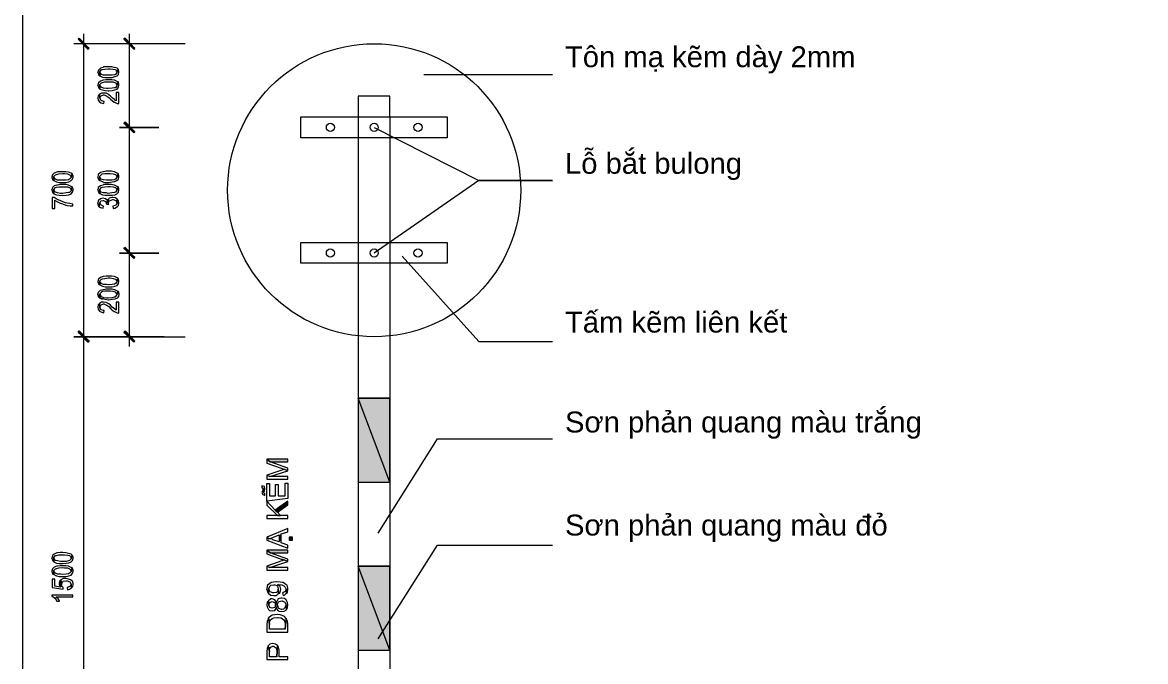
# Model space of a CAD drawing. Header units: millimetres. Extents: x 5117 to 246734, y -48177 to 129208.
# Drawn here: x 211826.1 to 212016, y 2347 to 2455.2 of the extents above; entities that cross this region are included whole.
import ezdxf

# ---------------------------------------------------------------- set-up
doc = ezdxf.new("R2010")
doc.units = ezdxf.units.MM
for name, color, linetype, lineweight in [('PCCC_241204-CHI TIET CAU TAO PCCC_dwg-1', 250, 'Continuous', 18), ('PDF_Geometry', 250, 'Continuous', 18), ('PDF_Solid Fills', 250, 'Continuous', 18), ('PDF_Text-1', 7, 'Continuous', 18)]:
    doc.layers.add(name, color=color, linetype=linetype, lineweight=lineweight)
doc.styles.add('Arial_2', font='arial_0.ttf', dxfattribs={"height": 3.536039})

# ---------------------------------------------------------------- blocks, each defined once
blk = doc.blocks.new('PCCC_241204-CHI TIET CAU TAO PCCC_dwg-1605646-PCCC-CHI TIẾT CÂU TẠO PCCC')
at = {"layer": 'PDF_Solid Fills'}
for points in [[(3087.14, 2450.81), (3085.27, 2452.38), (3085.42, 2452.53)], [(3086.91, 2450.66), (3087.14, 2450.81), (3085.27, 2452.38)], [(3094.85, 2450.81), (3092.98, 2452.38), (3093.2, 2452.53)], [(3094.7, 2450.66), (3094.85, 2450.81), (3092.98, 2452.38)], [(3094.85, 2436.67), (3092.98, 2438.16), (3093.2, 2438.39)], [(3094.85, 2436.67), (3093.2, 2438.39), (3092.98, 2438.16)], [(3094.7, 2436.52), (3094.85, 2436.67), (3092.98, 2438.16)], [(3094.7, 2436.52), (3092.98, 2438.16), (3094.85, 2436.67)], [(3094.85, 2415.41), (3093.2, 2417.13), (3092.98, 2416.98)], [(3094.85, 2415.41), (3092.98, 2416.98), (3093.2, 2417.13)], [(3094.7, 2415.26), (3092.98, 2416.98), (3094.85, 2415.41)], [(3094.7, 2415.26), (3094.85, 2415.41), (3092.98, 2416.98)], [(3087.14, 2401.26), (3085.27, 2402.76), (3085.42, 2402.99)], [(3087.14, 2401.26), (3085.42, 2402.99), (3085.27, 2402.76)], [(3094.85, 2401.26), (3093.2, 2402.99), (3092.98, 2402.76)], [(3086.91, 2401.11), (3087.14, 2401.26), (3085.27, 2402.76)], [(3086.91, 2401.11), (3085.27, 2402.76), (3087.14, 2401.26)], [(3094.7, 2401.11), (3092.98, 2402.76), (3094.85, 2401.26)], [(3137.96, 2377.39), (3132.64, 2391.61), (3132.64, 2377.39)], [(3137.96, 2377.39), (3132.64, 2391.61), (3137.96, 2391.61)], [(3120.74, 2380.83), (3120.74, 2381.28), (3117.15, 2381.28), (3117.75, 2380.83)], [(3118.95, 2372.3), (3120.74, 2373.57), (3120.74, 2374.17), (3118.57, 2372.67)], [(3121.49, 2367.58), (3121.49, 2368.11), (3120.97, 2368.11), (3120.97, 2367.58)], [(3120.74, 2365.41), (3120.74, 2365.86), (3117.15, 2365.86), (3117.75, 2365.41)], [(3137.96, 2348.95), (3132.64, 2363.17), (3132.64, 2348.95)], [(3137.96, 2348.95), (3132.64, 2363.17), (3137.96, 2363.17)]]:
    blk.add_hatch(color=256, dxfattribs=at).paths.add_polyline_path(points)
at = {"layer": 'PDF_Geometry'}
for p, q in [((3086.16, 2453.28), (3086.16, 2400.37)), ((3093.95, 2435.77), (3093.95, 2453.28)), ((3103.38, 2451.56), (3084.52, 2451.56)), ((3098.89, 2451.56), (3092.23, 2451.56)), ((3143.72, 2446.4), (3165.5, 2446.4)), ((3093.95, 2414.51), (3093.95, 2439.14)), ((3132.64, 2435.69), (3132.64, 2417.95)), ((3137.96, 2435.69), (3137.96, 2417.95)), ((3093.95, 2400.37), (3093.95, 2417.88)), ((3132.64, 2414.44), (3132.64, 2320.65)), ((3137.96, 2414.44), (3137.96, 2320.65)), ((3086.16, 2403.73), (3086.16, 2319.01)), ((3098.89, 2402.01), (3092.23, 2402.01)), ((3132.64, 2391.61), (3137.96, 2391.61)), ((3132.64, 2377.39), (3137.96, 2377.39)), ((3132.64, 2348.95), (3137.96, 2348.95))]:
    blk.add_line(p, q, dxfattribs=at)
at = {"layer": 'PDF_Geometry', "flags": 128}
for points in [[(3075.84, 2173.73), (3268.79, 2173.73), (3268.79, 2538.31), (3075.84, 2538.31)], [(3086.91, 2450.66), (3087.14, 2450.81), (3085.42, 2452.53), (3085.27, 2452.38)], [(3094.7, 2450.66), (3094.85, 2450.81), (3093.2, 2452.53), (3092.98, 2452.38)], [(3088.56, 2442.43), (3088.63, 2442.06), (3088.86, 2441.76), (3089.08, 2441.61), (3089.61, 2441.46), (3089.68, 2441.83), (3089.53, 2441.83), (3089.16, 2441.98), (3089.08, 2442.06), (3088.93, 2442.43), (3088.86, 2443.03), (3088.63, 2442.8)], [(3088.86, 2443.03), (3088.93, 2442.43), (3089.08, 2442.8), (3089.16, 2442.8), (3089.53, 2442.95), (3089.61, 2442.95), (3090.06, 2442.8), (3090.13, 2442.73), (3090.43, 2442.5), (3090.8, 2442.13), (3091.03, 2441.98), (3091.33, 2441.68), (3091.4, 2441.68), (3091.85, 2441.46), (3092.15, 2441.46), (3092.15, 2443.33), (3091.7, 2443.33), (3091.7, 2441.91), (3091.48, 2442.06), (3091.4, 2442.13), (3091.03, 2442.43), (3090.73, 2442.73), (3090.43, 2442.95), (3090.36, 2443.03), (3089.98, 2443.25), (3089.53, 2443.25), (3089.23, 2443.25)], [(3147.69, 2439.21), (3147.69, 2435.69), (3122.91, 2435.69), (3122.91, 2439.21)], [(3092.23, 2437.41), (3098.89, 2437.41)], [(3094.7, 2436.52), (3094.85, 2436.67), (3093.2, 2438.39), (3092.98, 2438.16)], [(3093.2, 2438.39), (3092.98, 2438.16), (3094.7, 2436.52), (3094.85, 2436.67)], [(3080.85, 2425.59), (3080.85, 2423.72), (3081.3, 2423.72), (3081.3, 2425.14), (3081.37, 2425.07), (3081.75, 2424.84), (3082.2, 2424.62), (3082.42, 2424.54), (3082.87, 2424.39), (3083.32, 2424.24), (3083.39, 2424.24), (3083.92, 2424.17), (3084.37, 2424.17), (3084.37, 2424.47), (3083.84, 2424.54), (3083.39, 2424.62), (3083.1, 2424.69), (3082.65, 2424.84), (3082.2, 2425.07), (3081.97, 2425.14), (3081.52, 2425.36), (3081.22, 2425.59)], [(3090.06, 2424.47), (3090.43, 2424.39), (3090.36, 2424.69), (3090.21, 2425.07), (3090.06, 2424.54)], [(3090.21, 2425.07), (3090.36, 2424.69), (3090.58, 2425.07), (3090.66, 2425.07), (3091.1, 2425.21), (3091.18, 2425.21), (3091.63, 2425.07), (3091.7, 2424.99), (3091.85, 2424.62), (3091.85, 2425.29), (3091.55, 2425.51), (3091.1, 2425.59), (3090.95, 2425.59), (3090.51, 2425.44), (3090.43, 2425.36)], [(3091.1, 2424.09), (3091.18, 2423.72), (3091.48, 2423.79), (3091.93, 2424.02), (3092.08, 2424.24), (3092.15, 2424.62), (3092.08, 2424.99), (3091.85, 2425.29), (3091.85, 2424.62), (3091.63, 2424.32), (3091.55, 2424.24)], [(3093.2, 2417.13), (3092.98, 2416.98), (3094.7, 2415.26), (3094.85, 2415.41)], [(3094.7, 2415.26), (3094.85, 2415.41), (3093.2, 2417.13), (3092.98, 2416.98)], [(3147.69, 2417.95), (3147.69, 2414.44), (3122.91, 2414.44), (3122.91, 2417.95)], [(3092.23, 2416.16), (3098.89, 2416.16)], [(3088.56, 2407.03), (3088.63, 2406.65), (3088.86, 2406.35), (3089.08, 2406.2), (3089.61, 2406.05), (3089.68, 2406.43), (3089.53, 2406.43), (3089.16, 2406.58), (3089.08, 2406.65), (3088.93, 2406.95), (3088.86, 2407.63), (3088.63, 2407.4)], [(3088.86, 2407.63), (3088.93, 2406.95), (3088.93, 2407.03), (3089.08, 2407.4), (3089.16, 2407.4), (3089.53, 2407.55), (3089.61, 2407.55), (3090.06, 2407.33), (3090.13, 2407.33), (3090.43, 2407.1), (3090.8, 2406.73), (3091.03, 2406.5), (3091.33, 2406.28), (3091.4, 2406.28), (3091.85, 2406.05), (3092.15, 2405.98), (3092.15, 2407.85), (3091.7, 2407.85), (3091.7, 2406.5), (3091.48, 2406.65), (3091.4, 2406.73), (3091.03, 2407.03), (3090.73, 2407.33), (3090.43, 2407.55), (3090.36, 2407.63), (3089.98, 2407.78), (3089.53, 2407.85), (3089.23, 2407.85)], [(3086.91, 2401.11), (3087.14, 2401.26), (3085.42, 2402.99), (3085.27, 2402.76)], [(3085.42, 2402.99), (3085.27, 2402.76), (3086.91, 2401.11), (3087.14, 2401.26)], [(3093.2, 2402.99), (3092.98, 2402.76), (3094.7, 2401.11), (3094.85, 2401.26)], [(3132.64, 2377.39), (3137.96, 2377.39), (3137.96, 2391.61), (3132.64, 2391.61)], [(3117.15, 2381.28), (3117.15, 2380.61), (3119.62, 2379.78), (3119.77, 2379.71), (3120.22, 2379.56), (3120.74, 2379.33), (3120.74, 2379.78), (3117.75, 2380.83), (3117.15, 2381.28), (3117.75, 2380.83), (3120.74, 2380.83), (3120.74, 2381.28)], [(3117.15, 2378.59), (3117.15, 2377.91), (3120.74, 2377.91), (3120.74, 2378.36), (3117.67, 2378.36), (3117.15, 2378.59), (3117.67, 2378.36), (3120.74, 2379.33), (3120.22, 2379.56), (3120.14, 2379.56), (3119.7, 2379.41)], [(3116.33, 2376.79), (3116.33, 2376.42), (3116.48, 2376.42), (3116.55, 2376.27), (3116.63, 2375.67), (3116.78, 2375.89), (3116.85, 2376.27), (3116.78, 2376.64)], [(3117.15, 2377.16), (3117.6, 2377.16), (3117.6, 2375.07), (3118.65, 2375.07), (3118.65, 2377.01), (3119.1, 2377.01), (3119.1, 2375.07), (3120.29, 2375.07), (3120.29, 2377.24), (3120.74, 2377.24), (3120.74, 2374.62), (3117.15, 2374.17), (3117.15, 2373.5), (3118.95, 2371.77), (3119.47, 2371.77), (3118.95, 2372.3), (3118.57, 2372.67), (3117.15, 2374.17)], [(3116.33, 2375.67), (3116.48, 2375.29), (3116.85, 2375.14), (3116.85, 2375.44), (3116.7, 2375.52), (3116.63, 2375.67), (3116.55, 2376.27), (3116.48, 2376.04)], [(3118.57, 2372.67), (3118.95, 2372.3), (3120.74, 2373.57), (3120.74, 2374.17)], [(3117.15, 2371.77), (3117.15, 2371.25), (3120.74, 2371.25), (3120.74, 2371.77), (3119.47, 2371.77), (3118.95, 2371.77)], [(3117.15, 2368.11), (3117.15, 2367.58), (3120.74, 2366.24), (3120.74, 2366.76), (3119.62, 2367.13), (3119.62, 2368.63), (3119.25, 2367.28), (3118.2, 2367.66), (3118.05, 2367.73), (3117.52, 2367.81), (3117.15, 2368.11), (3117.52, 2367.81), (3117.75, 2367.88), (3118.27, 2368.11), (3119.25, 2368.48), (3119.25, 2367.28), (3119.62, 2368.63), (3120.74, 2369.01), (3120.74, 2369.53)], [(3120.97, 2368.11), (3120.97, 2367.58), (3121.49, 2367.58), (3121.49, 2368.11)], [(3117.15, 2365.86), (3117.15, 2365.26), (3119.62, 2364.37), (3119.77, 2364.37), (3120.22, 2364.22), (3120.74, 2363.99), (3120.74, 2364.37), (3117.75, 2365.41), (3117.15, 2365.86), (3117.75, 2365.41), (3120.74, 2365.41), (3120.74, 2365.86)], [(3117.15, 2363.17), (3117.15, 2362.49), (3120.74, 2362.49), (3120.74, 2362.94), (3117.67, 2362.94), (3117.15, 2363.17), (3117.67, 2362.94), (3120.74, 2363.99), (3120.22, 2364.22), (3120.14, 2364.22), (3119.7, 2364.07)], [(3137.96, 2363.17), (3132.64, 2363.17)], [(3132.64, 2348.95), (3137.96, 2348.95), (3137.96, 2363.17), (3132.64, 2363.17)], [(3080.85, 2361), (3080.85, 2359.57), (3082.72, 2359.28), (3082.72, 2359.57), (3082.5, 2359.8), (3082.42, 2360.1), (3082.35, 2360.85), (3082.27, 2359.65), (3081.3, 2359.8), (3081.3, 2361)], [(3082.05, 2360.25), (3082.05, 2360.02), (3082.27, 2359.65), (3082.35, 2360.85), (3082.12, 2360.62)], [(3082.35, 2360.85), (3082.42, 2360.1), (3082.42, 2360.25), (3082.65, 2360.55), (3082.72, 2360.62), (3083.17, 2360.7), (3083.39, 2360.7), (3083.84, 2360.55), (3083.92, 2360.47), (3084.07, 2360.1), (3084.14, 2359.5), (3084.37, 2359.72), (3084.44, 2360.1), (3084.44, 2360.25), (3084.29, 2360.62), (3083.99, 2360.85), (3083.62, 2361), (3083.17, 2361.07), (3082.72, 2361.07)], [(3083.39, 2359.57), (3083.47, 2359.2), (3083.77, 2359.28), (3084.14, 2359.5), (3084.07, 2360.1), (3083.92, 2359.8), (3083.84, 2359.72)], [(3118.95, 2359.8), (3119.1, 2359.35), (3119.17, 2358.53), (3119.4, 2358.75), (3119.55, 2359.28), (3119.4, 2359.72), (3119.02, 2360.1)], [(3119.84, 2358.68), (3119.92, 2358.23), (3120.14, 2358.3), (3120.52, 2358.6), (3120.44, 2359.28), (3120.29, 2358.9)], [(3080.78, 2358.3), (3080.78, 2358.08), (3080.93, 2358.08), (3081.3, 2357.78), (3081.45, 2357.63), (3081.6, 2358), (3084.37, 2358), (3084.37, 2358.3)], [(3081.45, 2357.63), (3081.67, 2357.25), (3082.12, 2357.25), (3082.12, 2357.33), (3081.9, 2357.63), (3081.9, 2357.7), (3081.6, 2358)], [(3117.15, 2356.58), (3117.23, 2356.28), (3117.45, 2355.83), (3117.6, 2355.68), (3118.05, 2355.61), (3118.5, 2355.68), (3118.8, 2356.13), (3118.8, 2355.98), (3118.95, 2356.58), (3118.95, 2356.73), (3119.17, 2357.1), (3119.25, 2357.18), (3119.7, 2357.33), (3119.77, 2357.33), (3120.22, 2357.1), (3120.29, 2357.03), (3120.44, 2356.58), (3120.44, 2355.76), (3120.67, 2356.13), (3120.74, 2356.58), (3120.67, 2357.03), (3120.44, 2357.48), (3120.14, 2357.7), (3119.7, 2357.78), (3119.55, 2357.78), (3119.1, 2357.63), (3119.02, 2357.55), (3118.8, 2357.1), (3118.65, 2356.58), (3118.5, 2356.21), (3118.05, 2356.06), (3117.67, 2356.21), (3117.52, 2356.58), (3117.45, 2357.33), (3117.23, 2357.1)], [(3117.45, 2357.33), (3117.52, 2356.58), (3117.67, 2357.03), (3118.05, 2357.18), (3118.5, 2357.03), (3118.65, 2356.58), (3118.8, 2357.1), (3118.5, 2357.48), (3118.05, 2357.63), (3117.82, 2357.63)], [(3117.15, 2353.29), (3117.15, 2352.02), (3120.74, 2352.02), (3120.74, 2353.44), (3120.67, 2353.89), (3120.44, 2354.34), (3120.29, 2352.54), (3117.6, 2352.54), (3117.6, 2353.29), (3117.45, 2354.41), (3117.45, 2354.34), (3117.23, 2353.89), (3117.23, 2353.81)], [(3117.45, 2354.41), (3117.6, 2353.29), (3117.6, 2353.44), (3117.67, 2353.89), (3117.67, 2353.96), (3118.05, 2354.34), (3118.35, 2354.41), (3118.95, 2354.49), (3119.1, 2354.49), (3119.62, 2354.41), (3120.07, 2354.11), (3120.22, 2353.81), (3120.29, 2353.29), (3120.29, 2352.54), (3120.44, 2354.34), (3120.14, 2354.64), (3120.07, 2354.71), (3119.62, 2354.86), (3119.4, 2354.93), (3118.95, 2355.01), (3118.5, 2354.93), (3118.05, 2354.86), (3117.82, 2354.71)], [(3117.15, 2348.72), (3117.15, 2347.37), (3120.74, 2347.37), (3120.74, 2347.82), (3119.25, 2347.82), (3119.25, 2348.72), (3119.25, 2348.95), (3119.17, 2349.47), (3118.95, 2349.77), (3118.87, 2347.82), (3117.6, 2347.82), (3117.6, 2348.72), (3117.37, 2349.7), (3117.23, 2349.25)], [(3117.37, 2349.7), (3117.6, 2348.72), (3117.6, 2349.17), (3117.82, 2349.47), (3118.2, 2349.62), (3118.27, 2349.62), (3118.65, 2349.4), (3118.8, 2349.25), (3118.87, 2348.72), (3118.87, 2347.82), (3118.95, 2349.77), (3118.65, 2349.99), (3118.2, 2350.07), (3117.67, 2349.99)]]:
    blk.add_lwpolyline(points, close=True, dxfattribs=at)
for points in [[(3088.93, 2446.17), (3089.38, 2445.95), (3089.83, 2445.87), (3090.36, 2445.87), (3090.43, 2445.87), (3091.03, 2445.87), (3091.48, 2446.02), (3091.85, 2446.17), (3092.08, 2446.4), (3092.15, 2446.77), (3092.15, 2446.92), (3092, 2447.29), (3091.85, 2446.77), (3091.78, 2446.7), (3091.55, 2446.4), (3091.4, 2446.32), (3091.03, 2446.25), (3090.36, 2446.25), (3090.06, 2446.25), (3089.53, 2446.25), (3089.16, 2446.4), (3089.16, 2446.47), (3088.93, 2446.77), (3088.93, 2446.17), (3088.56, 2446.77), (3088.78, 2446.25), (3088.93, 2446.17), (3088.93, 2446.77), (3088.93, 2446.85), (3089.23, 2447.22), (3089.38, 2447.22), (3089.76, 2447.29), (3090.36, 2447.37), (3090.66, 2447.37), (3091.18, 2447.29), (3091.55, 2447.22), (3091.63, 2447.14), (3091.85, 2446.77), (3092, 2447.29), (3091.85, 2447.44), (3091.4, 2447.59), (3091.33, 2447.59), (3090.95, 2447.67), (3090.36, 2447.67), (3089.98, 2447.67), (3089.53, 2447.67), (3089.46, 2447.59), (3089.01, 2447.44), (3088.71, 2447.14), (3088.56, 2446.77)], [(3088.93, 2443.93), (3089.38, 2443.78), (3089.83, 2443.7), (3090.36, 2443.63), (3090.43, 2443.63), (3091.03, 2443.7), (3091.48, 2443.78), (3091.85, 2443.93), (3092.08, 2444.23), (3092.15, 2444.6), (3092.15, 2444.75), (3092, 2445.12), (3091.85, 2444.6), (3091.78, 2444.45), (3091.55, 2444.15), (3091.4, 2444.15), (3091.03, 2444.08), (3090.36, 2444), (3090.06, 2444), (3089.53, 2444.08), (3089.16, 2444.23), (3088.93, 2444.6), (3088.93, 2443.93), (3088.56, 2444.6), (3088.78, 2444.08), (3088.93, 2443.93), (3088.93, 2444.6), (3088.93, 2444.67), (3089.23, 2444.97), (3089.38, 2445.05), (3089.76, 2445.12), (3090.36, 2445.12), (3090.66, 2445.12), (3091.18, 2445.12), (3091.55, 2444.97), (3091.63, 2444.9), (3091.85, 2444.6), (3092, 2445.12), (3091.85, 2445.2), (3091.4, 2445.42), (3091.33, 2445.42), (3090.95, 2445.5), (3090.36, 2445.5), (3089.98, 2445.5), (3089.53, 2445.42), (3089.46, 2445.42), (3089.01, 2445.27), (3088.71, 2444.97), (3088.56, 2444.6)], [(3137.96, 2439.21), (3137.96, 2442.73), (3132.64, 2442.73), (3132.64, 2439.21)], [(3132.64, 2439.21), (3132.64, 2438.84), (3132.64, 2438.24), (3132.64, 2437.56), (3132.64, 2436.89), (3132.64, 2436.22), (3132.64, 2435.69)], [(3137.96, 2439.21), (3137.96, 2438.84), (3137.96, 2438.24), (3137.96, 2437.56), (3137.96, 2436.89), (3137.96, 2436.22), (3137.96, 2435.69)], [(3135.34, 2437.41), (3153, 2428.43), (3165.5, 2428.43), (3153, 2428.43), (3135.34, 2416.16)], [(3081.15, 2428.43), (3081.6, 2428.21), (3082.05, 2428.13), (3082.65, 2428.13), (3083.25, 2428.13), (3083.69, 2428.21), (3084.07, 2428.43), (3084.29, 2428.66), (3084.44, 2429.03), (3084.44, 2429.18), (3084.22, 2429.56), (3084.07, 2429.03), (3084.07, 2428.96), (3083.77, 2428.66), (3083.62, 2428.58), (3083.25, 2428.51), (3082.65, 2428.51), (3082.27, 2428.51), (3081.75, 2428.51), (3081.45, 2428.66), (3081.37, 2428.73), (3081.15, 2429.03), (3081.15, 2428.43), (3080.78, 2429.03), (3081, 2428.51), (3081.15, 2428.43), (3081.15, 2429.03), (3081.15, 2429.11), (3081.45, 2429.41), (3081.6, 2429.48), (3081.97, 2429.56), (3082.65, 2429.63), (3082.95, 2429.63), (3083.47, 2429.56), (3083.77, 2429.41), (3083.92, 2429.33), (3084.07, 2429.03), (3084.22, 2429.56), (3084.07, 2429.71), (3083.62, 2429.86), (3083.17, 2429.93), (3082.65, 2429.93), (3082.2, 2429.93), (3081.75, 2429.93), (3081.67, 2429.86), (3081.22, 2429.71), (3080.93, 2429.41), (3080.78, 2429.03)], [(3088.93, 2428.43), (3089.38, 2428.28), (3089.38, 2428.21), (3089.83, 2428.13), (3090.36, 2428.13), (3090.43, 2428.13), (3091.03, 2428.21), (3091.48, 2428.28), (3091.78, 2428.43), (3092.08, 2428.66), (3092.15, 2429.03), (3092.15, 2429.26), (3092, 2429.56), (3091.85, 2429.03), (3091.78, 2428.96), (3091.55, 2428.66), (3091.4, 2428.58), (3090.95, 2428.51), (3090.36, 2428.51), (3090.06, 2428.51), (3089.53, 2428.58), (3089.16, 2428.66), (3089.08, 2428.73), (3088.93, 2429.03), (3088.93, 2428.43), (3088.56, 2429.03), (3088.78, 2428.58), (3088.93, 2428.43), (3088.93, 2429.03), (3088.93, 2429.18), (3089.23, 2429.48), (3089.31, 2429.56), (3089.76, 2429.63), (3090.36, 2429.63), (3090.66, 2429.63), (3091.18, 2429.56), (3091.55, 2429.48), (3091.63, 2429.41), (3091.85, 2429.03), (3092, 2429.56), (3091.85, 2429.71), (3091.4, 2429.93), (3091.33, 2429.93), (3090.88, 2430.01), (3090.36, 2430.01), (3089.98, 2430.01), (3089.53, 2429.93), (3089.46, 2429.93), (3089.01, 2429.78), (3088.63, 2429.48), (3088.56, 2429.03)], [(3081.15, 2426.19), (3081.6, 2426.04), (3082.05, 2425.96), (3082.65, 2425.89), (3083.25, 2425.96), (3083.69, 2426.04), (3084.07, 2426.19), (3084.29, 2426.49), (3084.44, 2426.86), (3084.44, 2427.01), (3084.22, 2427.39), (3084.07, 2426.86), (3084.07, 2426.71), (3083.77, 2426.41), (3083.62, 2426.41), (3083.25, 2426.34), (3082.65, 2426.26), (3082.27, 2426.26), (3081.75, 2426.34), (3081.45, 2426.49), (3081.37, 2426.49), (3081.15, 2426.86), (3081.15, 2426.19), (3080.78, 2426.86), (3081, 2426.34), (3081.15, 2426.19), (3081.15, 2426.86), (3081.15, 2426.94), (3081.45, 2427.24), (3081.6, 2427.31), (3081.97, 2427.39), (3082.65, 2427.39), (3082.95, 2427.39), (3083.47, 2427.39), (3083.77, 2427.24), (3083.92, 2427.16), (3084.07, 2426.86), (3084.22, 2427.39), (3084.07, 2427.46), (3083.62, 2427.68), (3083.17, 2427.76), (3082.65, 2427.76), (3082.2, 2427.76), (3081.75, 2427.68), (3081.67, 2427.68), (3081.22, 2427.54), (3080.93, 2427.24), (3080.78, 2426.86)], [(3088.93, 2426.26), (3089.38, 2426.04), (3089.83, 2425.96), (3090.36, 2425.96), (3090.43, 2425.96), (3091.03, 2425.96), (3091.48, 2426.04), (3091.78, 2426.19), (3092.08, 2426.49), (3092.15, 2426.86), (3092.15, 2427.01), (3092, 2427.39), (3091.85, 2426.86), (3091.78, 2426.79), (3091.55, 2426.49), (3091.4, 2426.41), (3090.95, 2426.34), (3090.36, 2426.26), (3090.06, 2426.34), (3089.53, 2426.34), (3089.16, 2426.49), (3089.08, 2426.49), (3088.93, 2426.86), (3088.93, 2426.26), (3088.56, 2426.86), (3088.78, 2426.34), (3088.93, 2426.26), (3088.93, 2426.86), (3088.93, 2426.94), (3089.23, 2427.24), (3089.31, 2427.31), (3089.76, 2427.39), (3090.36, 2427.46), (3090.66, 2427.46), (3091.18, 2427.39), (3091.55, 2427.24), (3091.63, 2427.16), (3091.85, 2426.86), (3092, 2427.39), (3091.85, 2427.46), (3091.4, 2427.68), (3091.33, 2427.68), (3090.88, 2427.76), (3090.36, 2427.76), (3089.98, 2427.76), (3089.53, 2427.76), (3089.46, 2427.68), (3089.01, 2427.54), (3088.63, 2427.24), (3088.56, 2426.86)], [(3088.78, 2424.02), (3089.01, 2423.87), (3089.46, 2423.79), (3089.53, 2424.09), (3089.46, 2424.09), (3089.08, 2424.32), (3088.93, 2424.62), (3088.78, 2424.02), (3088.56, 2424.62), (3088.78, 2424.02), (3088.93, 2424.62), (3089.08, 2424.99), (3089.46, 2425.07), (3089.53, 2425.07), (3089.91, 2424.92), (3090.06, 2424.54), (3090.21, 2425.07), (3089.91, 2425.36), (3089.46, 2425.44), (3089.01, 2425.36), (3088.71, 2425.07), (3088.63, 2424.99), (3088.56, 2424.62)], [(3132.64, 2417.95), (3132.64, 2417.66), (3132.64, 2416.98), (3132.64, 2416.31), (3132.64, 2415.63), (3132.64, 2414.96), (3132.64, 2414.44)], [(3137.96, 2417.95), (3137.96, 2417.66), (3137.96, 2416.98), (3137.96, 2416.31), (3137.96, 2415.63), (3137.96, 2414.96), (3137.96, 2414.44)], [(3140.05, 2415.63), (3153, 2401.19), (3165.5, 2401.19)], [(3088.93, 2410.77), (3089.38, 2410.55), (3089.83, 2410.47), (3090.36, 2410.47), (3090.43, 2410.47), (3091.03, 2410.47), (3091.48, 2410.55), (3091.85, 2410.69), (3092.08, 2410.99), (3092.15, 2411.37), (3092.15, 2411.52), (3092, 2411.89), (3091.85, 2411.37), (3091.78, 2411.29), (3091.55, 2410.99), (3091.4, 2410.92), (3091.03, 2410.84), (3090.36, 2410.77), (3090.06, 2410.84), (3089.53, 2410.84), (3089.16, 2410.99), (3089.16, 2411.07), (3088.93, 2411.37), (3088.93, 2410.77), (3088.56, 2411.37), (3088.78, 2410.84), (3088.93, 2410.77), (3088.93, 2411.37), (3088.93, 2411.44), (3089.23, 2411.74), (3089.38, 2411.82), (3089.76, 2411.89), (3090.36, 2411.97), (3090.66, 2411.97), (3091.18, 2411.89), (3091.55, 2411.74), (3091.63, 2411.67), (3091.85, 2411.37), (3092, 2411.89), (3091.85, 2411.97), (3091.4, 2412.19), (3091.33, 2412.19), (3090.95, 2412.27), (3090.36, 2412.27), (3089.98, 2412.27), (3089.53, 2412.19), (3089.46, 2412.19), (3089.01, 2412.04), (3088.71, 2411.74), (3088.56, 2411.37)], [(3088.56, 2409.2), (3088.71, 2409.57), (3089.01, 2409.87), (3089.46, 2410.02), (3089.53, 2410.02), (3089.98, 2410.1), (3090.36, 2410.1), (3090.95, 2410.1), (3091.33, 2410.02), (3091.4, 2410.02), (3091.85, 2409.8), (3092, 2409.72), (3091.85, 2409.2), (3091.63, 2409.5), (3091.55, 2409.57), (3091.18, 2409.65), (3090.66, 2409.72), (3090.36, 2409.72), (3089.76, 2409.72), (3089.38, 2409.65), (3089.23, 2409.57), (3088.93, 2409.27), (3088.93, 2409.2), (3088.93, 2408.52), (3088.78, 2408.67), (3088.56, 2409.2), (3088.93, 2408.52), (3088.93, 2409.2), (3089.16, 2408.82), (3089.53, 2408.67), (3090.06, 2408.6), (3090.36, 2408.6), (3091.03, 2408.67), (3091.4, 2408.75), (3091.55, 2408.75), (3091.78, 2409.05), (3091.85, 2409.2), (3092, 2409.72), (3092.15, 2409.35), (3092.15, 2409.2), (3092.08, 2408.82), (3091.85, 2408.52), (3091.48, 2408.37), (3091.03, 2408.3), (3090.43, 2408.22), (3090.36, 2408.22), (3089.83, 2408.3), (3088.93, 2408.52), (3089.38, 2408.37)], [(3099.79, 2402.01), (3084.52, 2402.01), (3103.38, 2402.01)], [(3136.01, 2368.78), (3146.04, 2384.72), (3165.5, 2384.72)], [(3081.15, 2363.92), (3081.6, 2363.69), (3082.05, 2363.62), (3082.65, 2363.62), (3083.25, 2363.69), (3083.69, 2363.77), (3084.07, 2363.92), (3084.29, 2364.14), (3084.44, 2364.51), (3084.44, 2364.74), (3084.22, 2365.04), (3084.07, 2364.51), (3084.07, 2364.44), (3083.77, 2364.14), (3083.62, 2364.07), (3083.25, 2363.99), (3082.65, 2363.99), (3082.27, 2363.99), (3081.75, 2364.07), (3081.45, 2364.14), (3081.37, 2364.22), (3081.15, 2364.51), (3081.15, 2363.92), (3080.78, 2364.51), (3081, 2364.07), (3081.15, 2363.92), (3081.15, 2364.51), (3081.15, 2364.66), (3081.45, 2364.96), (3081.6, 2364.96), (3081.97, 2365.11), (3082.65, 2365.11), (3082.95, 2365.11), (3083.47, 2365.04), (3083.77, 2364.96), (3083.92, 2364.89), (3084.07, 2364.51), (3084.22, 2365.04), (3084.07, 2365.19), (3083.62, 2365.34), (3083.17, 2365.41), (3082.65, 2365.49), (3082.2, 2365.49), (3081.75, 2365.41), (3081.67, 2365.41), (3081.22, 2365.19), (3080.93, 2364.96), (3080.93, 2364.89), (3080.78, 2364.51)], [(3136.01, 2350.89), (3146.04, 2366.76), (3165.5, 2366.76)], [(3081.15, 2361.75), (3081.6, 2361.52), (3082.05, 2361.45), (3082.65, 2361.45), (3083.25, 2361.45), (3083.69, 2361.52), (3084.07, 2361.67), (3084.29, 2361.97), (3084.44, 2362.34), (3084.44, 2362.49), (3084.22, 2362.87), (3084.07, 2362.34), (3084.07, 2362.27), (3083.77, 2361.97), (3083.62, 2361.9), (3083.25, 2361.82), (3082.65, 2361.75), (3082.27, 2361.82), (3081.75, 2361.82), (3081.45, 2361.97), (3081.37, 2361.97), (3081.15, 2362.34), (3081.15, 2361.75), (3080.78, 2362.34), (3081, 2361.82), (3081.15, 2361.75), (3081.15, 2362.34), (3081.15, 2362.42), (3081.45, 2362.72), (3081.6, 2362.79), (3081.97, 2362.87), (3082.65, 2362.94), (3082.95, 2362.87), (3083.47, 2362.87), (3083.77, 2362.72), (3083.92, 2362.64), (3084.07, 2362.34), (3084.22, 2362.87), (3084.07, 2362.94), (3083.62, 2363.17), (3083.17, 2363.24), (3082.65, 2363.24), (3082.2, 2363.24), (3081.75, 2363.17), (3081.67, 2363.17), (3081.22, 2363.02), (3080.93, 2362.72), (3080.78, 2362.34)], [(3117.45, 2358.53), (3117.82, 2358.3), (3118.35, 2358.23), (3118.8, 2358.23), (3119.17, 2358.53), (3119.1, 2359.35), (3119.1, 2359.28), (3118.95, 2358.83), (3118.8, 2358.75), (3118.35, 2358.68), (3118.2, 2358.68), (3117.75, 2358.83), (3117.67, 2358.9), (3117.52, 2359.35), (3117.45, 2358.53), (3117.15, 2359.28), (3117.45, 2358.53), (3117.52, 2359.35), (3117.52, 2359.43), (3117.75, 2359.87), (3117.82, 2359.95), (3118.35, 2360.02), (3118.5, 2360.02), (3118.95, 2359.87), (3118.95, 2359.8), (3119.02, 2360.1), (3119.1, 2360.1), (3119.17, 2360.1), (3119.7, 2360.02), (3120.07, 2359.87), (3120.29, 2359.65), (3120.44, 2359.28), (3120.52, 2358.6), (3120.67, 2358.75), (3120.74, 2359.28), (3120.74, 2359.5), (3120.59, 2359.95), (3120.37, 2360.1), (3119.92, 2360.4), (3119.84, 2360.4), (3119.4, 2360.47), (3118.87, 2360.55), (3118.8, 2360.55), (3118.27, 2360.47), (3117.9, 2360.4), (3117.67, 2360.25), (3117.3, 2359.95), (3117.23, 2359.8), (3117.15, 2359.28)], [(3118.8, 2355.98), (3118.95, 2356.58), (3119.1, 2356.13), (3119.17, 2356.06), (3119.62, 2355.91), (3119.7, 2355.91), (3120.07, 2355.98), (3120.29, 2356.21), (3120.44, 2356.58), (3120.44, 2355.76), (3120.07, 2355.53), (3119.7, 2355.46), (3119.25, 2355.53), (3118.8, 2355.98), (3119.1, 2355.61)]]:
    blk.add_lwpolyline(points, dxfattribs=at)
at = {"layer": 'PDF_Geometry'}
for centre, radius in [((3135.32, 2426.8), 24.79), ((3127.92, 2437.44), 0.684), ((3135.33, 2437.44), 0.684), ((3142.74, 2437.44), 0.684), ((3127.92, 2416.18), 0.684), ((3135.33, 2416.18), 0.684), ((3142.74, 2416.18), 0.684)]:
    blk.add_circle(centre, radius, dxfattribs=at)
at = {"layer": 'PDF_Solid Fills'}
for p, q in [((3085.27, 2452.38), (3085.42, 2452.53)), ((3087.14, 2450.81), (3085.27, 2452.38)), ((3085.27, 2452.38), (3086.91, 2450.66)), ((3087.14, 2450.81), (3085.27, 2452.38)), ((3085.42, 2452.53), (3087.14, 2450.81)), ((3092.98, 2452.38), (3093.2, 2452.53)), ((3094.85, 2450.81), (3092.98, 2452.38)), ((3092.98, 2452.38), (3094.7, 2450.66)), ((3094.85, 2450.81), (3092.98, 2452.38)), ((3093.2, 2452.53), (3094.85, 2450.81)), ((3086.91, 2450.66), (3087.14, 2450.81)), ((3094.7, 2450.66), (3094.85, 2450.81)), ((3092.98, 2438.16), (3093.2, 2438.39)), ((3093.2, 2438.39), (3092.98, 2438.16)), ((3094.85, 2436.67), (3092.98, 2438.16)), ((3092.98, 2438.16), (3094.7, 2436.52)), ((3094.85, 2436.67), (3092.98, 2438.16)), ((3092.98, 2438.16), (3094.85, 2436.67)), ((3094.7, 2436.52), (3092.98, 2438.16)), ((3092.98, 2438.16), (3094.85, 2436.67)), ((3093.2, 2438.39), (3094.85, 2436.67)), ((3094.85, 2436.67), (3093.2, 2438.39)), ((3094.7, 2436.52), (3094.85, 2436.67)), ((3094.85, 2436.67), (3094.7, 2436.52)), ((3093.2, 2417.13), (3092.98, 2416.98)), ((3092.98, 2416.98), (3093.2, 2417.13)), ((3092.98, 2416.98), (3094.85, 2415.41)), ((3094.7, 2415.26), (3092.98, 2416.98)), ((3092.98, 2416.98), (3094.85, 2415.41)), ((3094.85, 2415.41), (3092.98, 2416.98)), ((3092.98, 2416.98), (3094.7, 2415.26)), ((3094.85, 2415.41), (3092.98, 2416.98)), ((3094.85, 2415.41), (3093.2, 2417.13)), ((3093.2, 2417.13), (3094.85, 2415.41)), ((3094.85, 2415.41), (3094.7, 2415.26)), ((3094.7, 2415.26), (3094.85, 2415.41)), ((3085.27, 2402.76), (3085.42, 2402.99)), ((3085.42, 2402.99), (3085.27, 2402.76)), ((3085.42, 2402.99), (3087.14, 2401.26)), ((3087.14, 2401.26), (3085.42, 2402.99)), ((3093.2, 2402.99), (3092.98, 2402.76)), ((3094.85, 2401.26), (3093.2, 2402.99)), ((3087.14, 2401.26), (3085.27, 2402.76)), ((3085.27, 2402.76), (3086.91, 2401.11)), ((3087.14, 2401.26), (3085.27, 2402.76)), ((3085.27, 2402.76), (3087.14, 2401.26)), ((3086.91, 2401.11), (3085.27, 2402.76)), ((3085.27, 2402.76), (3087.14, 2401.26)), ((3086.91, 2401.11), (3087.14, 2401.26)), ((3087.14, 2401.26), (3086.91, 2401.11)), ((3092.98, 2402.76), (3094.85, 2401.26)), ((3094.7, 2401.11), (3092.98, 2402.76)), ((3092.98, 2402.76), (3094.85, 2401.26)), ((3094.85, 2401.26), (3094.7, 2401.11)), ((3137.96, 2377.39), (3132.64, 2391.61)), ((3132.64, 2391.61), (3132.64, 2377.39)), ((3137.96, 2377.39), (3132.64, 2391.61)), ((3132.64, 2391.61), (3137.96, 2391.61)), ((3137.96, 2391.61), (3137.96, 2377.39)), ((3120.74, 2381.28), (3117.15, 2381.28)), ((3117.15, 2381.28), (3117.75, 2380.83)), ((3117.75, 2380.83), (3120.74, 2380.83)), ((3120.74, 2380.83), (3120.74, 2381.28)), ((3132.64, 2377.39), (3137.96, 2377.39)), ((3120.74, 2374.17), (3118.57, 2372.67)), ((3118.57, 2372.67), (3118.95, 2372.3)), ((3118.95, 2372.3), (3120.74, 2373.57)), ((3120.74, 2373.57), (3120.74, 2374.17)), ((3121.49, 2368.11), (3120.97, 2368.11)), ((3120.97, 2368.11), (3120.97, 2367.58)), ((3120.97, 2367.58), (3121.49, 2367.58)), ((3121.49, 2367.58), (3121.49, 2368.11)), ((3120.74, 2365.86), (3117.15, 2365.86)), ((3117.15, 2365.86), (3117.75, 2365.41)), ((3117.75, 2365.41), (3120.74, 2365.41)), ((3120.74, 2365.41), (3120.74, 2365.86)), ((3137.96, 2348.95), (3132.64, 2363.17)), ((3132.64, 2363.17), (3132.64, 2348.95)), ((3137.96, 2348.95), (3132.64, 2363.17)), ((3132.64, 2363.17), (3137.96, 2363.17)), ((3137.96, 2363.17), (3137.96, 2348.95)), ((3132.64, 2348.95), (3137.96, 2348.95))]:
    blk.add_line(p, q, dxfattribs=at)
at = {"layer": 'PDF_Text-1', "char_height": 3.536, "attachment_point": 1, "line_spacing_factor": 0.941778, "style": 'Arial_2'}
for s, insert, width in [('Tôn m\\fArial|b0|i0|c254|p34|;ạ kẽm dày 2mm', (3167.6, 2451.16), 58.5308), ('L\\fArial|b0|i0|c254|p34|;ỗ bắt bulong', (3167.6, 2433.12), 35.8458), ('T\\fArial|b0|i0|c254|p34|;ấm kẽm liên kết', (3167.6, 2406.25), 44.8938), ('Sơn ph\\fArial|b0|i0|c254|p34|;ản quang màu trắng', (3167.6, 2389.34), 72.2111), ('Sơn ph\\fArial|b0|i0|c254|p34|;ản quang màu đỏ', (3167.6, 2371.9), 65.3277)]:
    blk.add_mtext(s, dxfattribs=dict(at, insert=insert, width=width))

msp = doc.modelspace()

# ---------------------------------------------------------------- block references
at = {"layer": 'PCCC_241204-CHI TIET CAU TAO PCCC_dwg-1'}
msp.add_blockref('PCCC_241204-CHI TIET CAU TAO PCCC_dwg-1605646-PCCC-CHI TIẾT CÂU TẠO PCCC', (208750.22, 0), dxfattribs=at)

doc.saveas('drawing.dxf')
